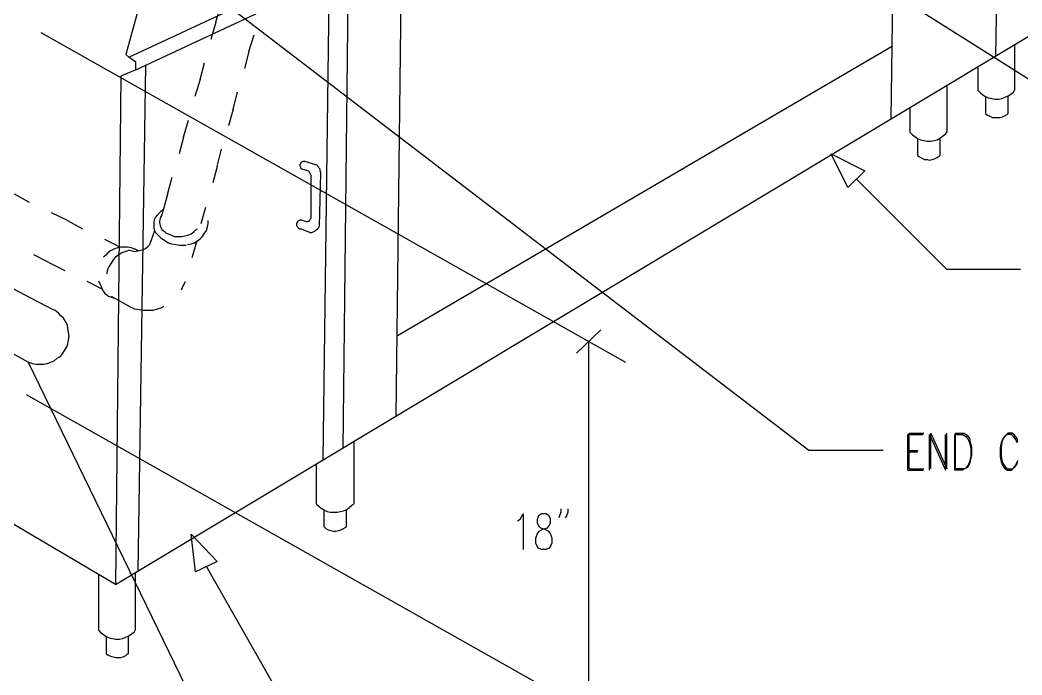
# Model space of a CAD drawing. Header units: metres. Extents: x 14 to 601, y -779 to -12.
# Drawn here: x 283.4 to 472.8, y -518.8 to -395.1 of the extents above; entities that cross this region are included whole.
import ezdxf

# ---------------------------------------------------------------- set-up
doc = ezdxf.new("R2010")
doc.units = ezdxf.units.M

msp = doc.modelspace()

# ---------------------------------------------------------------- linework, layer by layer
for p, q in [((304, -402.08), (530.56, -296.24)), ((305.32, -404.48), (531.28, -298.28)), ((468.88, -327.8), (467.8, -401.84)), ((448.96, -336.92), (448, -413.72)), ((484.72, -413), (387.28, -351.44)), ((301.48, -501.68), (530.32, -364.28)), ((354.52, -469.88), (355.6, -380.84)), ((308.44, -383.36), (303.4, -401.6)), ((432.52, -476.36), (311.56, -383.84)), ((345.4, -385.64), (344.44, -476)), ((340.72, -478.16), (341.92, -387.32)), ((320.44, -395.48), (321.28, -392.36)), ((320.44, -395.48), (319.48, -398.72)), ((287.32, -397.4), (397.84, -459.68)), ((326.68, -401), (327.64, -397.88)), ((326.68, -401), (325.84, -404.24)), ((354.76, -454.64), (448.12, -400.04)), ((471.4, -399.68), (471.4, -408.32)), ((304, -402.08), (303.4, -401.6)), ((305.32, -403.04), (304, -402.08)), ((305.32, -404.48), (305.32, -403.04)), ((317.44, -406.28), (318.28, -403.16)), ((305.32, -404.48), (302.44, -405.68)), ((307.12, -403.64), (305.68, -499.16)), ((464.44, -403.88), (464.44, -408.32)), ((302.44, -405.68), (301.48, -501.68)), ((317.44, -406.28), (316.48, -409.52)), ((323.68, -411.92), (324.52, -408.68)), ((458.56, -407.36), (458.56, -416.24)), ((464.44, -408.32), (464.92, -408.8)), ((464.92, -408.8), (465.4, -409.16)), ((470.68, -409.04), (471.16, -408.68)), ((471.16, -408.68), (471.4, -408.32)), ((465.4, -409.16), (465.88, -409.52)), ((465.88, -409.52), (465.88, -412.76)), ((465.88, -409.52), (466.48, -409.76)), ((466.48, -409.76), (467.08, -409.88)), ((467.08, -409.88), (467.68, -410)), ((467.68, -410), (468.4, -410)), ((468.4, -410), (469, -409.88)), ((469, -409.88), (469.6, -409.64)), ((469.6, -409.64), (470.2, -409.4)), ((470.08, -409.52), (470.08, -412.76)), ((470.2, -409.4), (470.68, -409.04)), ((323.68, -411.92), (322.84, -415.04)), ((451.6, -411.56), (451.6, -416.24)), ((465.88, -412.76), (466.24, -413)), ((469.96, -412.88), (470.08, -412.76)), ((314.32, -417.2), (315.28, -413.96)), ((466.24, -413), (466.72, -413.24)), ((466.72, -413.24), (467.2, -413.48)), ((467.2, -413.48), (467.68, -413.48)), ((467.68, -413.48), (468.16, -413.48)), ((468.16, -413.48), (468.64, -413.48)), ((468.64, -413.48), (469.12, -413.36)), ((469.12, -413.36), (469.6, -413.12)), ((469.6, -413.12), (469.96, -412.88)), ((451.6, -416.24), (452.08, -416.72)), ((458.32, -416.6), (458.56, -416.24)), ((314.32, -417.2), (313.48, -420.32)), ((452.08, -416.72), (452.56, -417.08)), ((452.56, -417.08), (453.04, -417.44)), ((453.04, -417.44), (453.04, -420.68)), ((453.04, -417.44), (453.64, -417.68)), ((453.64, -417.68), (454.24, -417.8)), ((454.24, -417.8), (454.84, -417.92)), ((454.84, -417.92), (455.56, -417.92)), ((455.56, -417.92), (456.16, -417.8)), ((456.16, -417.8), (456.76, -417.68)), ((456.76, -417.68), (457.36, -417.32)), ((457.24, -417.44), (457.24, -420.68)), ((457.36, -417.32), (457.84, -416.96)), ((457.84, -416.96), (458.32, -416.6)), ((320.68, -422.72), (321.52, -419.48)), ((436.72, -420.32), (443.08, -423.56)), ((439.84, -426.68), (436.72, -420.32)), ((336.4, -422.24), (336.28, -422.36)), ((336.52, -422), (336.4, -422.24)), ((336.64, -421.88), (336.52, -422)), ((336.88, -421.76), (336.64, -421.88)), ((337, -421.76), (336.88, -421.76)), ((337.24, -421.76), (337, -421.76)), ((339.52, -422.48), (337.24, -421.76)), ((453.04, -420.68), (453.4, -420.92)), ((453.4, -420.92), (453.88, -421.16)), ((453.88, -421.16), (454.36, -421.4)), ((454.36, -421.4), (454.84, -421.4)), ((454.84, -421.4), (455.32, -421.52)), ((455.32, -421.52), (455.8, -421.4)), ((455.8, -421.4), (456.28, -421.28)), ((456.28, -421.28), (456.76, -421.04)), ((456.76, -421.04), (457.12, -420.8)), ((457.12, -420.8), (457.24, -420.68)), ((320.68, -422.72), (319.84, -425.84)), ((336.28, -422.36), (336.28, -422.6)), ((336.28, -422.6), (336.4, -422.72)), ((336.4, -422.72), (336.4, -422.96)), ((336.4, -422.96), (336.52, -423.08)), ((336.52, -423.08), (336.76, -423.2)), ((337.84, -423.56), (336.76, -423.2)), ((338.08, -423.68), (337.84, -423.56)), ((338.2, -423.92), (338.08, -423.68)), ((338.32, -424.16), (338.2, -423.92)), ((338.44, -424.52), (338.32, -424.16)), ((339.76, -422.72), (339.52, -422.48)), ((339.88, -422.96), (339.76, -422.72)), ((340.12, -423.2), (339.88, -422.96)), ((340, -434), (340.24, -423.92)), ((340.12, -423.56), (340.12, -423.2)), ((340.24, -423.92), (340.12, -423.56)), ((443.08, -423.56), (439.84, -426.68)), ((311.32, -428), (312.16, -424.76)), ((338.44, -424.76), (338.44, -424.52)), ((338.44, -432.2), (338.44, -424.76)), ((458.56, -442.16), (441.52, -425.12)), ((282.28, -427.88), (285.16, -429.44)), ((311.32, -428), (310.24, -431.84)), ((292.36, -432.92), (289.36, -431.48)), ((309.64, -431.6), (309.28, -431.96)), ((310, -431.24), (309.64, -431.6)), ((310.36, -431), (310, -431.24)), ((317.68, -433.52), (318.52, -430.4)), ((292.36, -432.92), (295.24, -434.48)), ((308.8, -432.8), (308.68, -433.28)), ((308.68, -433.28), (308.68, -433.76)), ((309.04, -432.32), (308.8, -432.8)), ((309.28, -431.96), (309.04, -432.32)), ((309.88, -432.56), (309.76, -433.04)), ((309.76, -433.04), (309.76, -433.4)), ((309.76, -433.4), (309.88, -433.88)), ((310, -432.2), (309.88, -432.56)), ((310.24, -431.84), (310, -432.2)), ((318.88, -434.12), (319, -433.52)), ((319, -433.52), (319, -432.92)), ((335.8, -433.28), (335.68, -433.4)), ((335.68, -433.4), (335.68, -433.64)), ((335.92, -433.04), (335.8, -433.28)), ((336.16, -432.92), (335.92, -433.04)), ((336.28, -432.92), (336.16, -432.92)), ((336.52, -432.8), (336.28, -432.92)), ((336.76, -432.92), (336.52, -432.8)), ((337.6, -433.16), (336.76, -432.92)), ((337.6, -433.16), (337.84, -433.04)), ((337.84, -433.04), (338.08, -433.04)), ((338.08, -433.04), (338.2, -432.8)), ((338.2, -432.8), (338.32, -432.68)), ((338.32, -432.68), (338.44, -432.44)), ((338.44, -432.32), (338.44, -432.2)), ((338.44, -432.44), (338.44, -432.32)), ((307.96, -437.48), (308.92, -434.84)), ((308.68, -433.76), (308.68, -434.24)), ((308.68, -434.24), (308.8, -434.72)), ((308.8, -434.72), (309.04, -435.2)), ((309.04, -435.2), (309.52, -435.68)), ((309.88, -433.88), (310, -434.24)), ((310, -434.24), (310.24, -434.6)), ((310.24, -434.6), (310.48, -434.84)), ((310.48, -434.84), (310.84, -435.08)), ((310.84, -435.08), (310.84, -435.2)), ((310.84, -435.2), (311.44, -435.44)), ((311.44, -435.44), (312.04, -435.68)), ((315.16, -435.68), (315.76, -435.44)), ((315.76, -435.44), (316.24, -435.08)), ((316.24, -435.08), (316.72, -434.6)), ((316.72, -434.6), (316.96, -434.48)), ((317.92, -435.92), (318.28, -435.32)), ((318.28, -435.32), (318.64, -434.84)), ((318.64, -434.84), (318.88, -434.12)), ((335.68, -433.64), (335.68, -433.88)), ((335.68, -433.88), (335.8, -434)), ((335.8, -434), (335.92, -434.24)), ((335.92, -434.24), (336.04, -434.36)), ((336.04, -434.36), (336.16, -434.48)), ((336.16, -434.48), (336.4, -434.48)), ((338.2, -435.2), (336.4, -434.48)), ((338.2, -435.2), (338.56, -435.2)), ((338.56, -435.2), (338.8, -435.08)), ((338.8, -435.08), (339.16, -434.96)), ((339.16, -434.96), (339.4, -434.72)), ((339.4, -434.72), (339.64, -434.48)), ((339.64, -434.48), (339.88, -434.24)), ((339.88, -434.24), (340, -434)), ((302.32, -437.96), (299.44, -436.52)), ((309.52, -435.68), (310.12, -436.28)), ((310.12, -436.28), (310.72, -436.64)), ((310.72, -436.64), (311.44, -437.12)), ((311.44, -437.12), (312.04, -437.36)), ((312.04, -435.68), (312.64, -435.92)), ((312.04, -437.36), (312.88, -437.48)), ((312.64, -435.92), (313.24, -435.92)), ((313.24, -435.92), (313.96, -435.92)), ((313.96, -435.92), (314.56, -435.8)), ((314.56, -435.8), (315.16, -435.68)), ((315.04, -437.48), (315.76, -437.36)), ((315.76, -437.36), (316.36, -437.12)), ((316.84, -436.76), (315.88, -440)), ((316.36, -437.12), (316.96, -436.76)), ((316.96, -436.76), (317.44, -436.4)), ((317.44, -436.4), (317.92, -435.92)), ((300.04, -439.04), (299.56, -439.52)), ((300.52, -438.68), (300.04, -439.04)), ((301.12, -438.32), (300.52, -438.68)), ((301.84, -438.08), (301.12, -438.32)), ((302.44, -437.96), (301.84, -438.08)), ((302.68, -439.04), (302.08, -439.4)), ((303.16, -437.96), (302.44, -437.96)), ((303.4, -438.8), (302.68, -439.04)), ((303.76, -437.96), (303.16, -437.96)), ((304.12, -438.56), (303.4, -438.8)), ((304.48, -438.08), (303.76, -437.96)), ((304.12, -438.56), (304.6, -438.68)), ((305.08, -438.32), (304.48, -438.08)), ((304.6, -438.68), (305.08, -438.8)), ((305.2, -438.32), (305.08, -438.32)), ((305.08, -438.8), (305.68, -438.68)), ((305.44, -438.44), (305.2, -438.32)), ((305.8, -438.68), (305.44, -438.44)), ((305.68, -438.68), (306.16, -438.56)), ((306.16, -438.56), (306.64, -438.44)), ((306.64, -438.44), (307.12, -438.2)), ((307.12, -438.2), (307.6, -437.84)), ((307.6, -437.84), (307.96, -437.48)), ((312.88, -437.48), (313.6, -437.6)), ((313.6, -437.6), (314.32, -437.6)), ((314.32, -437.6), (314.8, -437.6)), ((288.88, -440.84), (286, -439.4)), ((288.88, -440.84), (291.88, -442.4)), ((299.56, -439.52), (299.2, -439.88)), ((300.64, -440.96), (300.28, -441.56)), ((301, -440.36), (300.64, -440.96)), ((301.48, -439.88), (301, -440.36)), ((302.08, -439.4), (301.48, -439.88)), ((276.28, -442.76), (289.6, -449.72)), ((299.92, -442.16), (299.8, -442.88)), ((299.8, -442.88), (299.8, -443)), ((300.28, -441.56), (299.92, -442.16)), ((472.48, -442.16), (458.56, -442.16)), ((301.48, -501.68), (203.92, -444.2)), ((298.96, -445.88), (296.08, -444.44)), ((298.24, -444.32), (298.48, -444.92)), ((298.48, -444.92), (298.84, -445.52)), ((314.32, -445.16), (314.68, -444.44)), ((314.68, -444.44), (314.68, -444.44)), ((298.84, -445.52), (298.96, -445.88)), ((298.96, -445.88), (299.2, -446.36)), ((299.2, -446.36), (299.44, -446.72)), ((299.44, -446.72), (299.8, -446.96)), ((313.96, -446), (314.32, -445.16)), ((299.8, -446.96), (300.16, -447.2)), ((300.16, -447.2), (300.64, -447.44)), ((300.64, -447.2), (304.24, -449.24)), ((300.64, -447.44), (301, -447.56)), ((301, -447.56), (301.36, -447.56)), ((290.08, -449.96), (289.6, -449.72)), ((290.68, -450.44), (290.08, -449.96)), ((291.16, -450.92), (290.68, -450.44)), ((304.24, -449.24), (305.08, -449.6)), ((305.08, -449.6), (305.92, -449.72)), ((305.92, -449.72), (306.76, -449.84)), ((306.76, -449.84), (307.72, -449.84)), ((307.72, -449.84), (308.56, -449.84)), ((308.56, -449.84), (309.4, -449.6)), ((309.4, -449.6), (310.24, -449.36)), ((310.24, -449.36), (310.6, -449.12)), ((270.52, -451.76), (285.04, -459.68)), ((291.64, -451.4), (291.16, -450.92)), ((292, -452), (291.64, -451.4)), ((292.36, -452.72), (292, -452)), ((292.48, -453.32), (292.36, -452.72)), ((292.6, -454.04), (292.48, -453.32)), ((292.72, -454.76), (292.6, -454.04)), ((388.6, -458), (393.16, -453.56)), ((292.24, -456.8), (292.48, -456.2)), ((292.48, -456.2), (292.6, -455.48)), ((292.6, -455.48), (292.72, -454.76)), ((390.88, -455.84), (390.88, -525.8)), ((291.04, -458.6), (291.52, -458)), ((291.52, -458), (291.88, -457.4)), ((291.88, -457.4), (292.24, -456.8)), ((284.92, -459.56), (348.88, -591.32)), ((285.04, -459.68), (285.76, -459.92)), ((285.76, -459.92), (286.48, -460.04)), ((286.48, -460.04), (287.2, -460.04)), ((287.2, -460.04), (287.92, -460.04)), ((287.92, -460.04), (288.52, -459.92)), ((288.52, -459.92), (289.24, -459.68)), ((289.24, -459.68), (289.84, -459.44)), ((289.84, -459.44), (290.44, -458.96)), ((290.44, -458.96), (291.04, -458.6)), ((284.56, -465.8), (397.6, -529.52)), ((451.24, -480.08), (451.24, -473.36)), ((451.24, -473.36), (454.12, -473.36)), ((451.48, -479.84), (451.48, -473.12)), ((451.48, -473.12), (454.24, -473.12)), ((455.32, -480.08), (455.32, -473.36)), ((455.32, -473.36), (458.32, -480.08)), ((455.56, -479.84), (455.56, -473.12)), ((455.56, -473.12), (458.56, -479.84)), ((458.32, -480.08), (458.32, -473.36)), ((458.56, -479.84), (458.56, -473.12)), ((460.12, -480.08), (460.12, -473.36)), ((460.12, -473.36), (461.56, -473.36)), ((460.24, -479.84), (460.24, -473.12)), ((460.24, -473.12), (461.8, -473.12)), ((461.56, -473.36), (462.16, -473.72)), ((461.8, -473.12), (462.4, -473.48)), ((469.96, -473.36), (469.48, -473.72)), ((470.08, -473.12), (469.72, -473.48)), ((470.8, -473.36), (469.96, -473.36)), ((470.92, -473.12), (470.08, -473.12)), ((471.16, -473.72), (470.8, -473.36)), ((471.4, -473.48), (470.92, -473.12)), ((346.48, -474.68), (346.48, -486.44)), ((462.16, -473.72), (462.64, -474.32)), ((462.4, -473.48), (462.88, -474.08)), ((462.64, -474.32), (462.88, -474.92)), ((462.88, -474.08), (463, -474.8)), ((462.88, -474.92), (463.12, -475.88)), ((463, -474.8), (463.24, -475.76)), ((468.88, -474.92), (468.64, -475.88)), ((469.12, -474.32), (468.88, -474.92)), ((469, -474.8), (468.88, -475.76)), ((469.24, -474.08), (469, -474.8)), ((469.48, -473.72), (469.12, -474.32)), ((469.72, -473.48), (469.24, -474.08)), ((471.64, -474.32), (471.16, -473.72)), ((471.88, -474.08), (471.4, -473.48)), ((471.88, -474.92), (471.64, -474.32)), ((472, -474.8), (471.88, -474.08)), ((446.56, -476.36), (432.52, -476.36)), ((451.24, -476.6), (453.04, -476.6)), ((451.48, -476.36), (453.16, -476.36)), ((463.12, -475.88), (463.12, -477.56)), ((463.24, -475.76), (463.24, -477.32)), ((468.64, -475.88), (468.64, -477.56)), ((468.88, -475.76), (468.88, -477.32)), ((339.4, -478.88), (339.4, -486.44)), ((462.88, -478.88), (462.4, -479.6)), ((462.88, -478.52), (462.64, -479.12)), ((463.12, -477.56), (462.88, -478.52)), ((463, -478.28), (462.88, -478.88)), ((463.24, -477.32), (463, -478.28)), ((468.64, -477.56), (468.88, -478.52)), ((468.88, -477.32), (469, -478.28)), ((468.88, -478.52), (469.12, -479.12)), ((469, -478.28), (469.24, -478.88)), ((469.24, -478.88), (469.72, -479.6)), ((471.4, -479.6), (471.88, -478.88)), ((471.64, -479.12), (471.88, -478.52)), ((471.88, -478.88), (472, -478.28)), ((451.24, -480.08), (454.12, -480.08)), ((451.48, -479.84), (454.24, -479.84)), ((461.56, -480.08), (460.12, -480.08)), ((461.8, -479.84), (460.24, -479.84)), ((462.16, -479.72), (461.56, -480.08)), ((462.4, -479.6), (461.8, -479.84)), ((462.64, -479.12), (462.16, -479.72)), ((469.12, -479.12), (469.48, -479.72)), ((469.48, -479.72), (469.96, -480.08)), ((469.72, -479.6), (470.08, -479.84)), ((469.96, -480.08), (470.8, -480.08)), ((470.08, -479.84), (470.92, -479.84)), ((470.8, -480.08), (471.16, -479.72)), ((470.92, -479.84), (471.4, -479.6)), ((471.16, -479.72), (471.64, -479.12)), ((339.4, -486.44), (339.88, -486.92)), ((346.12, -486.68), (346.48, -486.44)), ((339.88, -486.92), (340.36, -487.28)), ((340.36, -487.28), (340.96, -487.64)), ((340.84, -487.52), (340.84, -490.76)), ((340.96, -487.64), (341.44, -487.88)), ((341.44, -487.88), (342.04, -488)), ((342.04, -488), (342.76, -488)), ((342.76, -488), (343.36, -488)), ((343.36, -488), (343.96, -487.88)), ((343.96, -487.88), (344.56, -487.76)), ((344.56, -487.76), (345.16, -487.52)), ((345.04, -487.52), (345.04, -490.88)), ((345.16, -487.52), (345.64, -487.16)), ((345.64, -487.16), (346.12, -486.68)), ((377.92, -489.32), (378.52, -488.36)), ((378.52, -488.36), (378.52, -495.08)), ((382, -488.36), (381.4, -488.72)), ((382.84, -488.36), (382, -488.36)), ((383.44, -488.72), (382.84, -488.36)), ((385.6, -488), (385.36, -488.72)), ((385.6, -487.4), (385.6, -488)), ((386.92, -488), (386.68, -488.72)), ((386.92, -487.4), (386.92, -488)), ((377.44, -489.68), (377.92, -489.32)), ((381.4, -488.72), (381.16, -489.32)), ((381.16, -489.32), (381.16, -490.04)), ((381.16, -490.04), (381.4, -490.64)), ((383.68, -489.32), (383.44, -488.72)), ((383.44, -490.64), (383.68, -490.04)), ((383.68, -490.04), (383.68, -489.32)), ((385.36, -488.72), (385.24, -489.08)), ((386.68, -488.72), (386.44, -489.08)), ((315.76, -492.2), (320.68, -497.36)), ((316.6, -499.28), (315.76, -492.2)), ((340.84, -490.76), (341.2, -491.12)), ((341.2, -491.12), (341.68, -491.36)), ((341.68, -491.36), (342.16, -491.48)), ((342.16, -491.48), (342.64, -491.6)), ((342.64, -491.6), (343.12, -491.6)), ((343.12, -491.6), (343.6, -491.48)), ((343.6, -491.48), (344.08, -491.36)), ((344.08, -491.36), (344.56, -491.12)), ((344.56, -491.12), (344.92, -490.88)), ((344.92, -490.88), (345.04, -490.88)), ((380.92, -492.92), (381.16, -492.2)), ((381.16, -492.2), (381.52, -491.6)), ((381.4, -490.64), (381.76, -491)), ((381.52, -491.6), (382.24, -491.24)), ((381.76, -491), (382.6, -491.24)), ((382.24, -491.24), (383.08, -491)), ((382.6, -491.24), (383.32, -491.6)), ((383.08, -491), (383.44, -490.64)), ((383.32, -491.6), (383.68, -492.2)), ((383.68, -492.2), (383.92, -492.92)), ((380.92, -493.88), (380.92, -492.92)), ((381.16, -494.48), (380.92, -493.88)), ((383.92, -493.88), (383.68, -494.48)), ((383.92, -492.92), (383.92, -493.88)), ((381.4, -494.84), (381.16, -494.48)), ((382, -495.08), (381.4, -494.84)), ((382.84, -495.08), (382, -495.08)), ((383.44, -494.84), (382.84, -495.08)), ((383.68, -494.48), (383.44, -494.84)), ((320.68, -497.36), (316.6, -499.28)), ((298.24, -499.76), (298.24, -510.32)), ((305.2, -499.52), (305.2, -510.32)), ((340.6, -536.72), (318.64, -498.32)), ((298.24, -510.32), (298.72, -510.8)), ((298.72, -510.8), (299.2, -511.16)), ((299.2, -511.16), (299.68, -511.52)), ((304, -511.4), (304.48, -511.04)), ((304.48, -511.04), (304.96, -510.68)), ((304.96, -510.68), (305.2, -510.32)), ((299.68, -511.52), (299.68, -514.76)), ((299.68, -511.52), (300.28, -511.76)), ((300.28, -511.76), (300.88, -511.88)), ((300.88, -511.88), (301.48, -512)), ((301.48, -512), (302.2, -512)), ((302.2, -512), (302.8, -511.88)), ((302.8, -511.88), (303.4, -511.64)), ((303.4, -511.64), (304, -511.4)), ((303.88, -511.52), (303.88, -514.76)), ((299.68, -514.76), (300.04, -515)), ((300.04, -515), (300.52, -515.24)), ((303.4, -515.12), (303.76, -514.76)), ((303.76, -514.76), (303.88, -514.76)), ((300.52, -515.24), (301, -515.36)), ((301, -515.36), (301.48, -515.48)), ((301.48, -515.48), (301.96, -515.48)), ((301.96, -515.48), (302.44, -515.48)), ((302.44, -515.48), (302.92, -515.36)), ((302.92, -515.36), (303.4, -515.12))]:
    msp.add_line(p, q)

doc.saveas('drawing.dxf')
